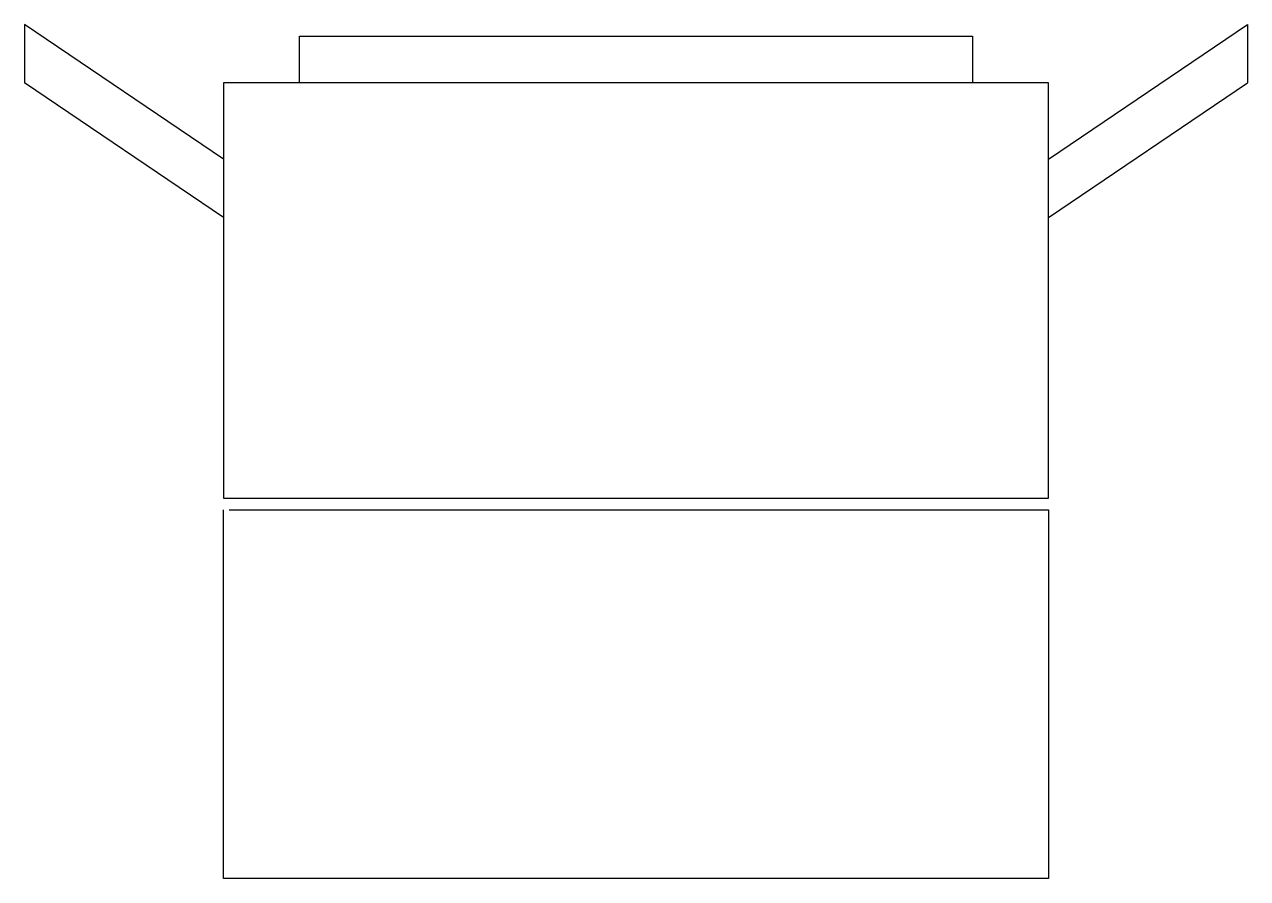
# Model space of a CAD drawing. Header units: millimetres. Extents: x -170 to 875, y 0 to 730.
import ezdxf

# ---------------------------------------------------------------- set-up
doc = ezdxf.new("R2010")
doc.units = ezdxf.units.MM
doc.header["$MEASUREMENT"] = 0

# ---------------------------------------------------------------- blocks, each defined once
blk = doc.blocks.new('KOPIERINGMASKIN_STOR_F')
for p, q in [((-170, 730), (-170, 680)), ((0, 615), (-170, 730)), ((705, 615), (875, 730)), ((875, 730), (875, 680)), ((65, 720), (640, 720)), ((65, 680), (65, 720)), ((640, 720), (640, 680)), ((0, 565), (-170, 680)), ((0, 680), (0, 325)), ((705, 680), (0, 680)), ((705, 565), (875, 680)), ((705, 325), (705, 680)), ((0, 325), (705, 325)), ((0, 0), (0, 315)), ((5, 315), (705, 315)), ((705, 315), (705, 0)), ((705, 0), (0, 0))]:
    blk.add_line(p, q)

msp = doc.modelspace()

# ---------------------------------------------------------------- block references
msp.add_blockref('KOPIERINGMASKIN_STOR_F', (0, 0))

doc.saveas('drawing.dxf')
